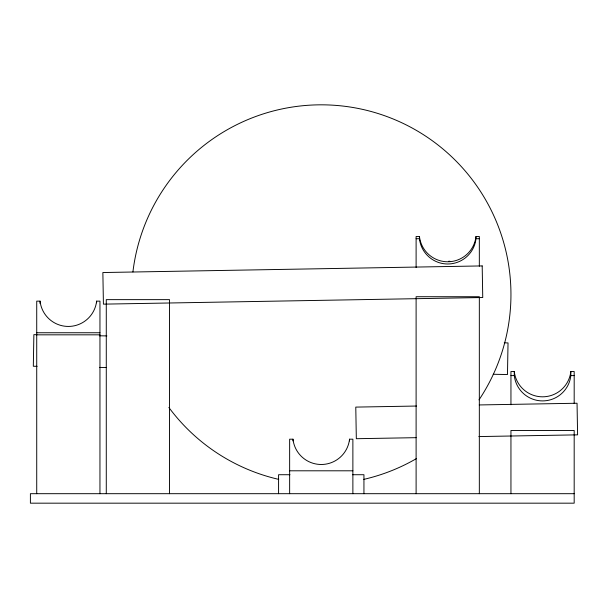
<?xml version="1.0" encoding="UTF-8"?>
<svg xmlns="http://www.w3.org/2000/svg" width="608" height="608" viewBox="0 0 608 608"><rect width="100%" height="100%" fill="white"/><g stroke="black" fill="none" stroke-linecap="round" stroke-linejoin="round"><path stroke-width="0.91" d="M416.556 406.038L355.779 407.102L356.326 438.71L416.153 437.669M479.233 404.943L577.045 403.241L577.6 434.849L478.838 436.574M479.332 266.258L479.332 236.504L475.996 236.504A28.454 28.447 0 0 1 419.444 236.504L416.108 236.504L416.108 267.535M416.108 238.716L419.444 238.716A28.454 28.447 0 0 0 475.996 238.716L479.332 238.716M99.955 493.688L99.955 301.135L96.619 301.135A28.454 28.447 0 0 1 40.06 301.135L36.723 301.135L36.723 493.688M36.723 332.743L99.955 332.743M36.723 334.826L99.955 334.826M574.18 403.492L574.18 371.511L570.844 371.511A28.454 28.447 0 0 1 514.284 371.511L510.948 371.511L510.948 404.761M510.948 375.6L514.284 375.6A28.454 28.447 0 0 0 570.844 375.6L574.18 375.6M352.876 493.688L352.876 439.189L349.539 439.189A28.454 28.447 0 0 1 292.98 439.189L289.644 439.189L289.644 493.688M289.644 470.797L352.876 470.797M289.963 474.719L278.578 474.719L278.578 493.688M352.556 474.719L363.941 474.719L363.941 493.688M574.18 493.688L30.4 493.688L30.4 503.173L574.18 503.173L574.18 430.464L510.948 430.464L510.948 493.688M36.716 334.689L33.873 334.643L33.318 366.252L37.118 366.32M99.309 335.783L106.894 335.912M504.237 342.851L508.03 342.92L507.475 374.528L493.248 374.277M99.704 367.407L106.339 367.528M570.844 371.511L570.844 375.6M514.284 371.511L514.284 375.6M479.332 493.688L479.332 296.719L416.108 296.719L416.108 493.688M475.996 236.504L475.996 238.716M419.444 236.504L419.444 238.716M349.539 439.189L349.539 440.929M292.98 439.189L292.98 440.929M169.503 493.688L169.503 299.638L106.278 299.638L106.278 493.688M96.619 301.135L96.619 302.776M40.06 301.135L40.06 303.59M132.916 271.936A189.688 189.688 0 0 1 387.03 116.592A189.688 189.688 0 0 1 479.005 399.866M416.45 458.592A189.688 189.688 0 0 1 363.782 479.378M278.738 479.378A189.688 189.688 0 0 1 168.864 407.466M449.852 261.227A23.712 23.712 0 0 1 448.43 261.311M482.19 265.916L102.866 272.536L103.421 304.144L482.744 297.525L482.19 265.916"/></g></svg>
